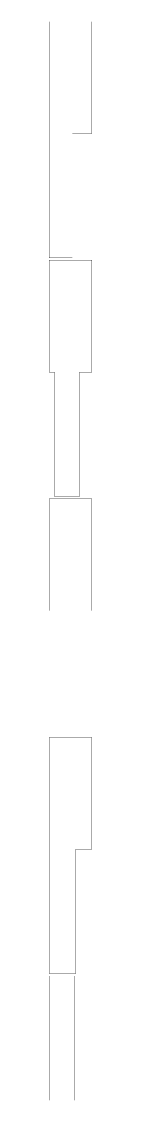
# Model space of a CAD drawing. Extents: x 0 to 7, y 0 to 171.
import ezdxf

# ---------------------------------------------------------------- set-up
doc = ezdxf.new("R2010")
doc.units = 0
doc.layers.get('0').update_dxf_attribs({"linetype": 'CONTINUOUS'})

msp = doc.modelspace()

# ---------------------------------------------------------------- linework, layer by layer
at = {"color": 5, "const_width": 0.03937}
for points in [[(0.393718, 133.858), (4.05512, 133.858), (4.05512, 153.543), (7.14253, 153.543), (7.14253, 171.26), (0.393718, 171.26), (0.393718, 133.858)], [(1.24333, 96.0631), (5.18033, 96.0631), (5.18033, 115.748), (7.14253, 115.748), (7.14253, 133.465), (0.393718, 133.465), (0.393718, 115.748), (1.24333, 115.748), (1.24333, 96.0631)], [(1.79449, 58.2676), (5.7315, 58.2676), (5.7315, 77.9528), (7.14253, 77.9528), (7.14253, 95.6693), (0.393718, 95.6693), (0.393718, 77.9528), (1.79449, 77.9528), (1.79449, 58.2676)], [(0.393718, 20.4725), (4.60628, 20.4725), (4.60628, 40.1575), (7.14253, 40.1575), (7.14253, 57.874), (0.393718, 57.874), (0.393718, 20.4725)], [(0.393718, 20.0788), (4.33074, 20.0788), (4.33074, 0.393718), (0.393718, 0.393718), (0.393718, 20.0788)]]:
    msp.add_lwpolyline(points, close=True, dxfattribs=at)

doc.saveas('drawing.dxf')
